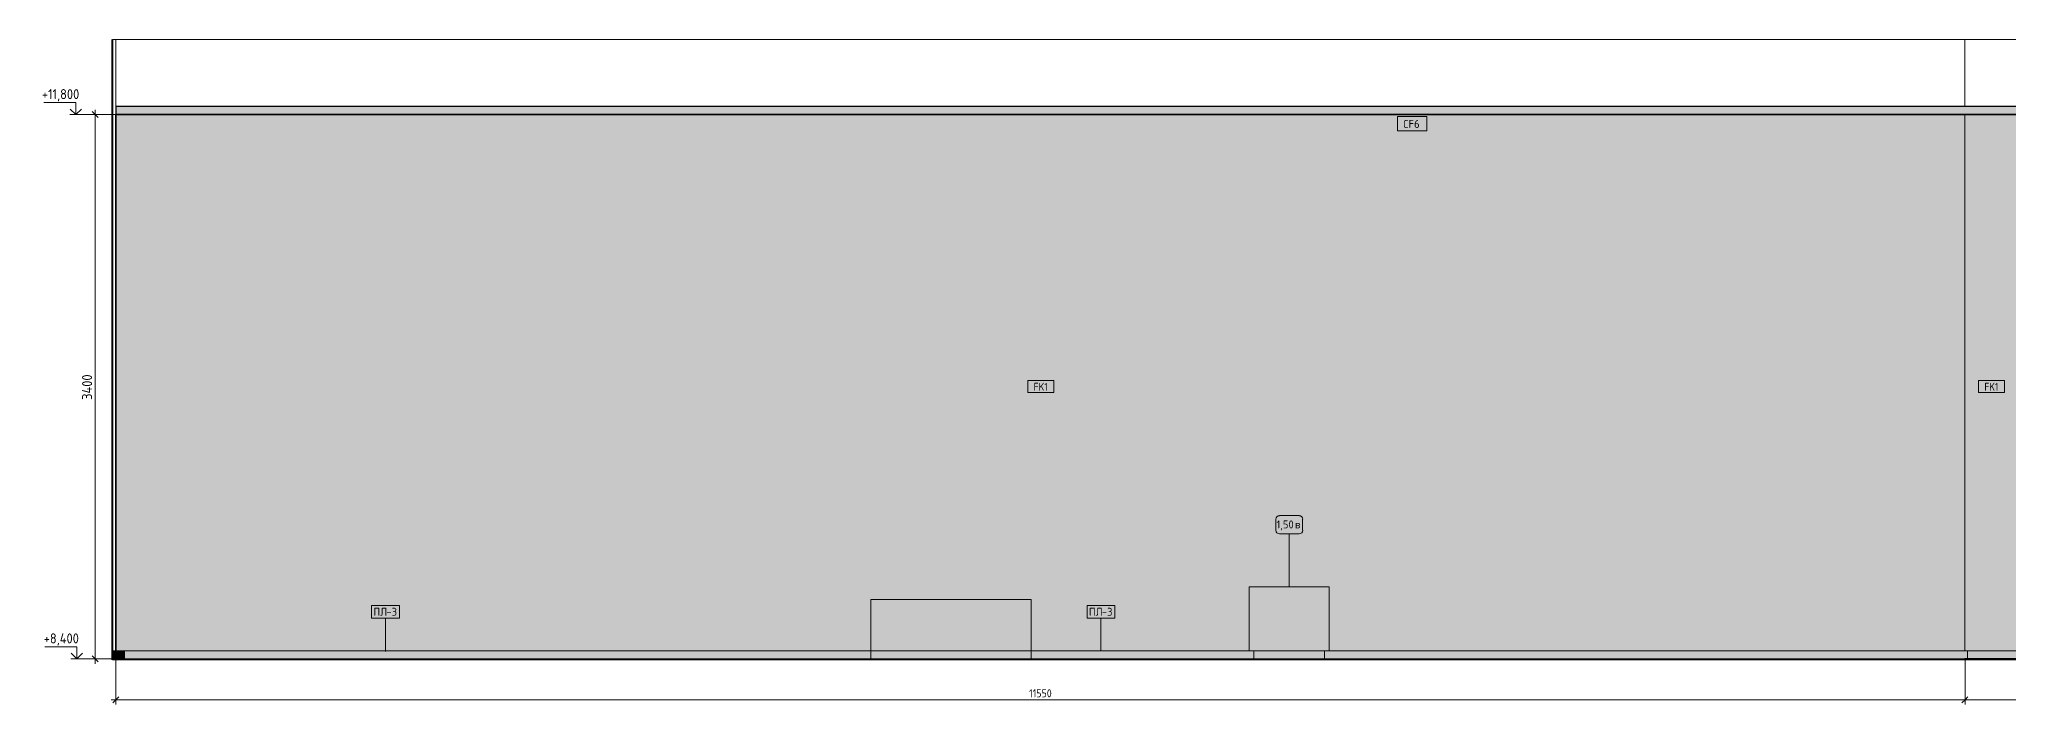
# Model space of a CAD drawing. Header units: millimetres. Extents: x 17333 to 113510, y -1987 to 15924.
# Drawn here: x 61952 to 74254, y 8114 to 12270 of the extents above; entities that cross this region are included whole.
import ezdxf

# ---------------------------------------------------------------- set-up
doc = ezdxf.new("R2010")
doc.units = ezdxf.units.MM
for name, color, linetype, lineweight in [('A-ANNO-DIMS', 7, 'Continuous', 9), ('A-ANNO-DIMS-25', 7, 'Continuous', 9), ('A-CLNG-IDEN', 7, 'Continuous', 9), ('A-FLOR', 7, 'Continuous', 9), ('A-GENM', 7, 'Continuous', 9), ('A-GENM-IDEN', 7, 'Continuous', 9), ('A-WALL', 7, 'Continuous', 9), ('A-WALL-IDEN', 7, 'Continuous', 9), ('A-WALL-PATT', 7, 'Continuous', 9), ('G-ANNO-DIMS', 7, 'Continuous', 9), ('G-ANNO-DIMS-1', 7, 'Continuous', 20), ('I-FURN-IDEN', 7, 'Continuous', 9), ('I-WALL', 7, 'Continuous', 9)]:
    doc.layers.add(name, color=color, linetype=linetype, lineweight=lineweight)
for name, color, linetype, lineweight, true_color in [('A-CLNG-1', 7, 'Continuous', 9, 0x787878), ('A-CLNG-FNSH-1', 7, 'Continuous', 30, 0x3c3c3c), ('A-FLOR-1', 7, 'Continuous', 9, 0x787878), ('A-FLOR-FNSH-1', 7, 'Continuous', 30, 0x3c3c3c), ('A-FLOR-FNSH-2', 251, 'Continuous', 30, 0x505050), ('A-WALL-5', 7, 'Continuous', 40, 0x3c3c3c), ('A-WALL-FNSH-3', 7, 'Continuous', 30, 0x3c3c3c), ('A-WALL-FNSH-4', 7, 'Continuous', 30, 0x757575), ('I-FURN-3', 7, 'Continuous', 9, 0xc0c0c0), ('I-FURN-6', 7, 'Continuous', 9, 0xacacac), ('I-FURN-7', 7, 'Continuous', 9, 0xc5c578), ('I-FURN-8', 7, 'Continuous', 9, 0xd3d386), ('I-FURN-9', 7, 'Continuous', 9, 0xd1d1d1)]:
    doc.layers.add(name, color=color, linetype=linetype, lineweight=lineweight, true_color=true_color)
for name, color, linetype, lineweight, true_color, transparency in [('I-FURN-2', 7, 'Continuous', 9, 0xfbfbfb, 0.7), ('I-FURN-4', 7, 'Continuous', 9, 0x7f7f7f, 0.7), ('I-FURN-5', 2, 'Continuous', 9, 0xffff00, 0.7)]:
    doc.layers.add(name, color=color, linetype=linetype, lineweight=lineweight, true_color=true_color, transparency=transparency)
doc.styles.add('GOST Common_1', font='GOST_Common.ttf', dxfattribs={"width": 0.9, "height": 50})
doc.styles.add('GOST Common_2', font='GOST_Common.ttf', dxfattribs={"height": 50})
doc.styles.add('ISOCPEUR_2', font='isocpeur.ttf', dxfattribs={"width": 0.9, "height": 62.5})
doc.styles.add('ISOCPEUR_3', font='isocpeur.ttf', dxfattribs={"width": 0.9, "height": 50})
doc.dimstyles.new('ISO-2_0_0_9К_Средний_округл2_1', dxfattribs={"dimscale": 304.8, "dimtxt": 49.799059, "dimasz": 0.123031, "dimexe": 0.098425, "dimexo": 0, "dimgap": 0, "dimtad": 1, "dimdec": 0, "dimrnd": 10, "dimzin": 0, "dimdsep": 46, "dimtxsty": 'ISOCPEUR_3', "dimblk1": 'OBLIQUE', "dimblk2": 'OBLIQUE', "dimsah": 1, "dimcen": 0.09, "dimdle": 0.098425, "dimazin": 0, "dimtfac": 1, "dimtdec": 4, "dimtix": 1, "dimtmove": 0, "dimatfit": 3, "dimfxl": 1, "dimtvp": 1, "dimtolj": 1, "dimtzin": 0, "dimarcsym": 2})
doc.dimstyles.new('ISO-2_5_0_9К_БОЛЬШОЙ_1', dxfattribs={"dimscale": 304.8, "dimtxt": 62.248823, "dimasz": 0.123031, "dimexe": 0.098425, "dimexo": 0.246063, "dimgap": 0, "dimtad": 1, "dimdec": 0, "dimrnd": 10, "dimzin": 0, "dimdsep": 46, "dimtxsty": 'ISOCPEUR_2', "dimblk1": 'OBLIQUE', "dimblk2": 'OBLIQUE', "dimsah": 1, "dimcen": 0.09, "dimdle": 0.098425, "dimazin": 0, "dimtfac": 1, "dimtdec": 4, "dimtix": 1, "dimtmove": 0, "dimatfit": 3, "dimfxl": 1, "dimtvp": 1, "dimtolj": 1, "dimtzin": 0, "dimarcsym": 2})

# ---------------------------------------------------------------- blocks, each defined once
blk = doc.blocks.new('ПУФ_500 - 1_50в-32041615-Развертка 3_18-2')
at = {"layer": 'I-FURN-4'}
blk.add_hatch(color=256, dxfattribs=at).paths.add_polyline_path([(27670, 8450), (27811, 8450), (27811, 8850), (27311, 8850), (27311, 8450), (27657, 8450)])
at = {"layer": 'I-FURN-5'}
blk.add_hatch(color=256, dxfattribs=at).paths.add_polyline_path([(27759, 8400), (27781, 8400), (27781, 8450), (27341, 8450), (27341, 8400), (27759, 8400)])
at = {"layer": 'I-FURN-3'}
for p, q in [((27311, 8850), (27311, 8450)), ((27311, 8850), (27811, 8850)), ((27811, 8450), (27811, 8850)), ((27811, 8450), (27311, 8450)), ((27341, 8450), (27341, 8400)), ((27781, 8400), (27341, 8400)), ((27781, 8400), (27781, 8450))]:
    blk.add_line(p, q, dxfattribs=at)
at = {"layer": 'I-FURN-6'}
for p, q in [((27325, 8850), (27311, 8850)), ((27336, 8850), (27325, 8850)), ((27589, 8850), (27336, 8850)), ((27811, 8850), (27589, 8850)), ((27311, 8450), (27341, 8450)), ((27341, 8450), (27657, 8450)), ((27657, 8450), (27678, 8450)), ((27678, 8450), (27781, 8450)), ((27782, 8450), (27811, 8450))]:
    blk.add_line(p, q, dxfattribs=at)
at = {"layer": 'I-FURN-7'}
for p, q in [((27341, 8450), (27406, 8450)), ((27610, 8450), (27341, 8450)), ((27406, 8450), (27782, 8450)), ((27634, 8450), (27610, 8450)), ((27781, 8450), (27634, 8450))]:
    blk.add_line(p, q, dxfattribs=at)
at = {"layer": 'I-FURN-8'}
for p, q in [((27341, 8400), (27435, 8400)), ((27688, 8400), (27781, 8400))]:
    blk.add_line(p, q, dxfattribs=at)
blk = doc.blocks.new('Плинтус - Плинтус темный _ст_школа_-33413896-Развертка 3_18-2')
at = {"layer": 'A-GENM'}
for p, q in [((20246, 8450), (20231, 8450)), ((20231, 8450), (20231, 8400)), ((20231, 8400), (20246, 8400)), ((20246, 8400), (20246, 8450))]:
    blk.add_line(p, q, dxfattribs=at)
blk = doc.blocks.new('Плинтус - Плинтус темный _ст_школа_-33413931-Развертка 3_18-2')
at = {"layer": 'A-GENM'}
h = blk.add_hatch(color=256, dxfattribs=at)
h.paths.add_polyline_path([(27337, 8400), (27341, 8400), (27341, 8450), (25948, 8450), (25948, 8400), (27336, 8400)])
h.paths.add_polyline_path([(21339, 8400), (24948, 8400), (24948, 8450), (20285, 8450), (20285, 8400)])
h.paths.add_polyline_path([(31781, 8400), (31798, 8400), (31798, 8450), (27781, 8450), (27781, 8400), (31498, 8400)])
for p, q in [((20246, 8450), (20285, 8450)), ((20285, 8450), (24948, 8450)), ((24948, 8450), (25948, 8450)), ((25948, 8450), (27311, 8450)), ((27311, 8450), (27341, 8450)), ((27341, 8450), (27406, 8450)), ((27406, 8450), (27781, 8450)), ((27781, 8450), (27811, 8450)), ((27811, 8450), (31798, 8450)), ((31798, 8400), (31798, 8450))]:
    blk.add_line(p, q, dxfattribs=at)
blk = doc.blocks.new('Плинтус - Плинтус темный _ст_школа_-32863811-Развертка 3_18-2')
at = {"layer": 'A-GENM'}
blk.add_hatch(color=256, dxfattribs=at).paths.add_polyline_path([(32062, 8400), (32974, 8400), (32974, 8450), (31798, 8450), (31798, 8400)])
blk.add_line((31798, 8450), (32974, 8450), dxfattribs=at)
blk = doc.blocks.new('Плинтус - Плинтус темный _ст_школа_-33414000-Развертка 3_18-2')
at = {"layer": 'A-GENM'}
blk.add_line((31798, 8450), (31798, 8400), dxfattribs=at)
blk = doc.blocks.new('ПУФ2 - 1_52б-25464744-Развертка 3_18-2')
at = {"layer": 'I-FURN-4'}
for points in [[(25856, 8450), (25948, 8450), (25948, 8770), (24948, 8770), (24948, 8450), (25854, 8450)], [(25854, 8400), (25948, 8400), (25948, 8450), (24948, 8450), (24948, 8400), (25854, 8400)], [(25874, 8394), (25948, 8394), (25948, 8400), (24948, 8400), (24948, 8394), (25854, 8394)]]:
    blk.add_hatch(color=256, dxfattribs=at).paths.add_polyline_path(points)
at = {"layer": 'I-FURN-3'}
for p, q in [((24948, 8770), (24948, 8394)), ((24948, 8770), (25948, 8770)), ((25948, 8394), (25948, 8770))]:
    blk.add_line(p, q, dxfattribs=at)
at = {"layer": 'I-FURN-6'}
blk.add_line((25948, 8770), (24948, 8770), dxfattribs=at)
blk = doc.blocks.new('Высотные отметки - Стрелка_Верх-17668718-Развертка 3_18-2')
at = {"layer": 'G-ANNO-DIMS'}
for p, q in [((19981, 11875), (19781, 11875)), ((19981, 11800), (19981, 11875)), ((20019, 11800), (19944, 11800))]:
    blk.add_line(p, q, dxfattribs=at)
at = {"layer": 'G-ANNO-DIMS-1'}
for q in [(19946, 11835), (20017, 11835)]:
    blk.add_line((19981, 11800), q, dxfattribs=at)
blk = doc.blocks.new('DIMBLOCK16-Развертка 3_18-2')
at = {"layer": 'A-ANNO-DIMS-25'}
for p, q in [((62430, 8400), (62430, 8114)), ((62430, 8144), (62430, 8400)), ((73982, 8400), (73982, 8114)), ((73982, 8144), (73982, 8400)), ((62400, 8144), (73982, 8144))]:
    blk.add_line(p, q, dxfattribs=at)
at = {"layer": 'A-ANNO-DIMS-25', "lineweight": 20}
for p, q in [((62430, 8144), (62411, 8125)), ((62430, 8144), (62449, 8163)), ((73982, 8144), (73963, 8125)), ((73982, 8144), (74000, 8163))]:
    blk.add_line(p, q, dxfattribs=at)
at = {"layer": 'A-ANNO-DIMS-25', "color": 0, "insert": (68135, 8210), "char_height": 50, "width": 168.93, "attachment_point": 1, "line_spacing_factor": 1.149209, "style": 'ISOCPEUR_3'}
blk.add_mtext('11550', dxfattribs=at)
blk = doc.blocks.new('_Oblique')
at = {"color": 0, "linetype": 'ByBlock', "lineweight": -2}
blk.add_line((-0.5, -0.5), (0.5, 0.5), dxfattribs=at)
blk = doc.blocks.new('DIMBLOCK17-Развертка 3_18-2')
at = {"layer": 'A-ANNO-DIMS-25'}
for p, q in [((73982, 8400), (73982, 8114)), ((73982, 8144), (73982, 8400)), ((75188, 8400), (75188, 8114)), ((75188, 8144), (75188, 8400)), ((73982, 8144), (75188, 8144))]:
    blk.add_line(p, q, dxfattribs=at)
at = {"layer": 'A-ANNO-DIMS-25', "lineweight": 20}
for p, q in [((73982, 8144), (73963, 8125)), ((73982, 8144), (74000, 8163)), ((75188, 8144), (75169, 8125)), ((75188, 8144), (75207, 8163))]:
    blk.add_line(p, q, dxfattribs=at)
at = {"layer": 'A-ANNO-DIMS-25', "color": 0, "insert": (74530, 8210), "char_height": 50, "width": 131.01, "attachment_point": 1, "line_spacing_factor": 1.149209, "style": 'ISOCPEUR_3'}
blk.add_mtext('1210', dxfattribs=at)
blk = doc.blocks.new('М_стена_0001 - Типоразмер_без рамки-25382661-Развертка 3_18-2')
at = {"layer": 'A-WALL-IDEN'}
for p, q in [((26091, 10138), (25928, 10138)), ((25928, 10138), (25928, 10063)), ((26091, 10063), (26091, 10138)), ((25928, 10063), (26091, 10063))]:
    blk.add_line(p, q, dxfattribs=at)
blk = doc.blocks.new('М_потолков - Марка_ Имя типа-25382930-Развертка 3_18-2')
at = {"layer": 'A-CLNG-IDEN'}
for p, q in [((28420, 11789), (28238, 11789)), ((28238, 11789), (28238, 11699)), ((28238, 11699), (28420, 11699)), ((28420, 11699), (28420, 11789))]:
    blk.add_line(p, q, dxfattribs=at)
blk = doc.blocks.new('Марка_Мебель - В прямоуг_Balcon_Марка-25523697-Развертка 3_18-2')
at = {"layer": 'I-FURN-IDEN'}
for p, q in [((27477, 9272), (27477, 9203)), ((27500, 9295), (27623, 9295)), ((27645, 9272), (27645, 9203)), ((27500, 9181), (27623, 9181))]:
    blk.add_line(p, q, dxfattribs=at)
for centre, radius, start, end in [((27500, 9272), 22.5, 90, 180), ((27623, 9272), 22.5, 0, 90), ((27500, 9203), 22.3, 180, 270), ((27623, 9203), 22.5, 270, 0)]:
    blk.add_arc(centre, radius, start, end, dxfattribs=at)
blk = doc.blocks.new('Mark Reiling - Mark Reiling-26174330-Развертка 3_18-2')
at = {"layer": 'A-GENM-IDEN'}
for p, q in [((26298, 8734), (26298, 8655)), ((26298, 8734), (26472, 8734)), ((26472, 8734), (26298, 8734)), ((26298, 8734), (26298, 8655)), ((26298, 8655), (26472, 8655)), ((26298, 8655), (26472, 8655)), ((26472, 8655), (26472, 8734)), ((26472, 8655), (26472, 8734))]:
    blk.add_line(p, q, dxfattribs=at)
blk = doc.blocks.new('DIMBLOCK33-Развертка 3_18-2')
at = {"layer": 'A-ANNO-DIMS-25', "lineweight": 20}
for p, q in [((62301, 11800), (62282, 11819)), ((62301, 11800), (62320, 11781)), ((62301, 8400), (62282, 8419)), ((62301, 8400), (62320, 8381))]:
    blk.add_line(p, q, dxfattribs=at)
at = {"layer": 'A-ANNO-DIMS-25'}
for p, q in [((62301, 11830), (62301, 8370)), ((62329, 11800), (62271, 11800)), ((62301, 11800), (62334, 11800)), ((62253, 8400), (62331, 8400)), ((62301, 8400), (62334, 8400))]:
    blk.add_line(p, q, dxfattribs=at)
at = {"layer": 'A-ANNO-DIMS-25', "color": 0, "insert": (62219, 10018), "char_height": 62.5, "width": 196.8, "attachment_point": 1, "rotation": 90, "line_spacing_factor": 1.149209, "style": 'ISOCPEUR_2'}
blk.add_mtext('3400', dxfattribs=at)

msp = doc.modelspace()

# ---------------------------------------------------------------- hatches: boundary and pattern name
at = {"layer": 'A-CLNG-1'}
msp.add_hatch(color=256, dxfattribs=at).paths.add_polyline_path([(75829, 11800), (80448, 11800), (80448, 11850), (62430, 11850), (62430, 11800), (75809, 11800)])
at = {"layer": 'A-FLOR-1'}
h = msp.add_hatch(color=256, dxfattribs=at)
h.paths.add_polyline_path([(73980.2, 8394.5), (80469.3, 8394.5), (80469.3, 8395), (68146.5, 8395), (68146.5, 8394.5), (73960.2, 8394.5)])
h.paths.add_polyline_path([(62429, 8394.5), (67146.5, 8394.5), (67146.5, 8395), (62409, 8395), (62409, 8394.5)])
at = {"layer": 'A-WALL-PATT'}
h = msp.add_hatch(color=256, dxfattribs=at)
h.paths.add_polyline_path([(73981.2, 8450), (73981.2, 11800), (73980.2, 11800), (73980.2, 8450), (73981.2, 8450)])
h.paths.add_polyline_path([(73981.2, 11850), (73981.2, 12270), (73980.2, 12270), (73980.3, 11850)])
for points in [[(62430, 8450), (67146.5, 8450), (67146.5, 8770), (68146.5, 8770), (68146.5, 8450), (69510.2, 8450), (69510.2, 8850), (70010.2, 8850), (70010.2, 8450), (73980.2, 8450), (73980.2, 11800), (62430, 11800), (62430, 9363.4)], [(75133, 8450), (75188, 8450), (75188, 9200), (74309, 9200), (74309, 11700), (75188, 11700), (75188, 11800), (73981.2, 11800), (73981.2, 8450), (75059, 8450)]]:
    msp.add_hatch(color=256, dxfattribs=at).paths.add_polyline_path(points)
at = {"layer": 'I-FURN-2'}
for points in [[(62414, 8400), (62445, 8400), (62445, 8450), (62414, 8450), (62414, 8401.8)], [(62445, 8400), (62484, 8400), (62484, 8450), (62445, 8450), (62445, 8412.9)]]:
    msp.add_hatch(color=256, dxfattribs=at).paths.add_polyline_path(points)
at = {"layer": 'I-WALL'}
msp.add_hatch(color=256, dxfattribs=at).paths.add_polyline_path([(62414, 8395), (62441.2, 8395), (62441.2, 8400), (62409, 8400), (62409, 8395)])

# ---------------------------------------------------------------- linework, layer by layer
at = {"layer": 'A-CLNG-FNSH-1'}
for p, q in [((80448, 11850), (62430, 11850)), ((62430, 11850), (62430, 11800)), ((80448, 11801), (62430, 11801)), ((62430, 11800), (80448, 11800))]:
    msp.add_line(p, q, dxfattribs=at)
at = {"layer": 'A-FLOR'}
for p, q in [((62429, 12270), (80469.3, 12270)), ((67146.5, 8400), (62441.2, 8400)), ((62441.2, 8400), (62441.2, 8395)), ((68052.7, 8400), (67146.7, 8400)), ((68145, 8400), (68052.7, 8400)), ((69604.6, 8400), (68145.1, 8400)), ((73980.2, 8400), (69604.7, 8400)), ((73981.2, 8395), (73981.2, 8400))]:
    msp.add_line(p, q, dxfattribs=at)
at = {"layer": 'A-FLOR-FNSH-1'}
for p, q in [((67146.5, 8395), (62409, 8395)), ((80469.3, 8395), (68145.1, 8395)), ((80449, 8400), (73980.2, 8400)), ((73980.2, 8400), (73980.2, 8395))]:
    msp.add_line(p, q, dxfattribs=at)
at = {"layer": 'A-FLOR-FNSH-2'}
for p, q in [((67148.1, 8395), (67146.6, 8395)), ((68052.4, 8395), (67148.4, 8395)), ((68140.4, 8395), (68052.7, 8395)), ((68145, 8395), (68140.7, 8395))]:
    msp.add_line(p, q, dxfattribs=at)
at = {"layer": 'A-GENM-IDEN'}
for p, q in [((64114.4, 8445), (64114.4, 8654)), ((68583.9, 8450), (68583.9, 8654))]:
    msp.add_line(p, q, dxfattribs=at)
at = {"layer": 'A-WALL'}
msp.add_line((62409, 12270), (62408.7, 12270), dxfattribs=at)
at = {"layer": 'A-WALL-5'}
msp.add_line((62409, 8394.5), (62409, 12270), dxfattribs=at)
at = {"layer": 'A-WALL-FNSH-3'}
for p, q in [((62429, 11800), (62429, 8400)), ((62430, 11800), (62429, 11800)), ((62430, 8400), (62430, 11800))]:
    msp.add_line(p, q, dxfattribs=at)
at = {"layer": 'A-WALL-FNSH-4'}
msp.add_line((62429, 8400), (62430, 8400), dxfattribs=at)
at = {"layer": 'G-ANNO-DIMS'}
for p, q in [((62258.9, 11800), (62180.2, 11800)), ((62560.1, 11800), (62258.9, 11800)), ((62276, 8400), (62186, 8400)), ((62568.3, 8400), (62276, 8400))]:
    msp.add_line(p, q, dxfattribs=at)
at = {"layer": 'I-FURN-3'}
for p, q in [((62414, 8450), (62484, 8450)), ((62414, 8400), (62414, 8450)), ((62484, 8400), (62414, 8400)), ((62484, 8400), (62484, 8450))]:
    msp.add_line(p, q, dxfattribs=at)
at = {"layer": 'I-FURN-9'}
for q in [(62445, 8450), (62484, 8400)]:
    msp.add_line((62484, 8450), q, dxfattribs=at)
at = {"layer": 'I-FURN-IDEN'}
msp.add_line((69760.2, 8850), (69760.2, 9181), dxfattribs=at)
at = {"layer": 'I-WALL'}
for p, q in [((62429, 12270), (62409, 12270)), ((62429, 11800), (62429, 12270)), ((73980.2, 11850), (73980.2, 12270)), ((73981.2, 12270), (73981.2, 11850)), ((73981.2, 11800), (73981.2, 8450)), ((62409, 8400), (62429, 8400))]:
    msp.add_line(p, q, dxfattribs=at)

# ---------------------------------------------------------------- block references
at = {"layer": 'A-CLNG-IDEN'}
msp.add_blockref('М_потолков - Марка_ Имя типа-25382930-Развертка 3_18-2', (42199, 0), dxfattribs=at)
at = {"layer": 'A-GENM'}
for name in ['Плинтус - Плинтус темный _ст_школа_-33413896-Развертка 3_18-2', 'Плинтус - Плинтус темный _ст_школа_-33413931-Развертка 3_18-2', 'Плинтус - Плинтус темный _ст_школа_-32863811-Развертка 3_18-2', 'Плинтус - Плинтус темный _ст_школа_-33414000-Развертка 3_18-2']:
    msp.add_blockref(name, (42199, 0), dxfattribs=at)
at = {"layer": 'A-GENM-IDEN'}
for p in [(37729.5, 0), (42199, 0)]:
    msp.add_blockref('Mark Reiling - Mark Reiling-26174330-Развертка 3_18-2', p, dxfattribs=at)
at = {"layer": 'A-WALL-IDEN'}
for p in [(42199, 0), (48138.2, 0)]:
    msp.add_blockref('М_стена_0001 - Типоразмер_без рамки-25382661-Развертка 3_18-2', p, dxfattribs=at)
at = {"layer": 'G-ANNO-DIMS'}
for p in [(42199, 0), (42204.8, -3400)]:
    msp.add_blockref('Высотные отметки - Стрелка_Верх-17668718-Развертка 3_18-2', p, dxfattribs=at)
at = {"layer": 'I-FURN-3'}
msp.add_blockref('ПУФ_500 - 1_50в-32041615-Развертка 3_18-2', (42199, 0), dxfattribs=at)
at = {"layer": 'I-FURN-6'}
msp.add_blockref('ПУФ2 - 1_52б-25464744-Развертка 3_18-2', (42199, 0), dxfattribs=at)
at = {"layer": 'I-FURN-IDEN'}
msp.add_blockref('Марка_Мебель - В прямоуг_Balcon_Марка-25523697-Развертка 3_18-2', (42199, 0), dxfattribs=at)

# ---------------------------------------------------------------- texts
at = {"layer": 'A-CLNG-IDEN', "insert": (70471.6, 11766.6), "char_height": 50, "width": 132.278, "attachment_point": 1, "style": 'GOST Common_2'}
msp.add_mtext('CF6', dxfattribs=at)
at = {"layer": 'A-GENM-IDEN', "char_height": 50, "attachment_point": 1, "style": 'GOST Common_2'}
for s, insert, width in [('ПЛ', (64039.2, 8718.9), 98.207), ('-3', (64120.3, 8718.9), 86.181), ('ПЛ', (68508.7, 8718.9), 98.207), ('-3', (68589.8, 8718.9), 86.181)]:
    msp.add_mtext(s, dxfattribs=dict(at, insert=insert, width=width))
at = {"layer": 'A-WALL-IDEN', "char_height": 50, "width": 111.835, "attachment_point": 1, "style": 'GOST Common_1'}
for insert in [(68163.8, 10124.5), (74103, 10124.5)]:
    msp.add_mtext('FK1', dxfattribs=dict(at, insert=insert))
at = {"layer": 'I-FURN-IDEN', "char_height": 50, "attachment_point": 1, "style": 'GOST Common_2'}
for s, insert, width in [('1,50', (69680.4, 9264.7), 140.295), ('\\fGOST Common|b0|i0|c204|p34|;в', (69796.2, 9264.7), 44.093)]:
    msp.add_mtext(s, dxfattribs=dict(at, insert=insert, width=width))

# ---------------------------------------------------------------- dimensions: what is measured, and where the dimension line sits
at = {"layer": 'A-ANNO-DIMS'}
for base, p1, p2, override, picture, middle in [((73981.6, 8144.2), (62430, 8400), (73981.6, 8400), {"dimpost": '<>', "dimfxl": 11551.588004}, 'DIMBLOCK16-Развертка 3_18-2', (68205.8, 8169.2)), ((75188, 8144.2), (73981.6, 8400), (75188, 8400), {"dimpost": '<>', "dimfxl": 1206.412009}, 'DIMBLOCK17-Развертка 3_18-2', (74584.8, 8169.2))]:
    dim = msp.add_linear_dim(base=base, p1=p1, p2=p2, dimstyle='ISO-2_0_0_9К_Средний_округл2_1', override=override, dxfattribs=at)
    dim.commit()
    dim.dimension.update_dxf_attribs({"geometry": picture, "text_midpoint": middle})

# ---------------------------------------------------------------- next in the draw order: texts
at = {"layer": 'G-ANNO-DIMS', "char_height": 62.5, "attachment_point": 1, "line_spacing_factor": 1.149209, "style": 'ISOCPEUR_2', "bg_fill": 3, "box_fill_scale": 1.25, "bg_fill_color": 256, "bg_fill_true_color": 13158600, "bg_fill_transparency": 0}
for s, insert, width in [('+11,800', (61967.9, 11959.2), 275.62), ('+8,400', (61979.6, 8559.2), 261.428)]:
    msp.add_mtext(s, dxfattribs=dict(at, insert=insert, width=width))

# ---------------------------------------------------------------- next in the draw order: dimensions: what is measured, and where the dimension line sits
at = {"layer": 'A-ANNO-DIMS'}
dim = msp.add_linear_dim(base=(62301.1, 8400), p1=(62404, 11800), p2=(62327.6, 8400), angle=90, dimstyle='ISO-2_5_0_9К_БОЛЬШОЙ_1', override={"dimpost": '<>', "dimfxl": 3400.858804}, dxfattribs=at)
dim.commit()
dim.dimension.update_dxf_attribs({"geometry": 'DIMBLOCK33-Развертка 3_18-2', "text_midpoint": (62269.8, 10100)})

doc.saveas('drawing.dxf')
